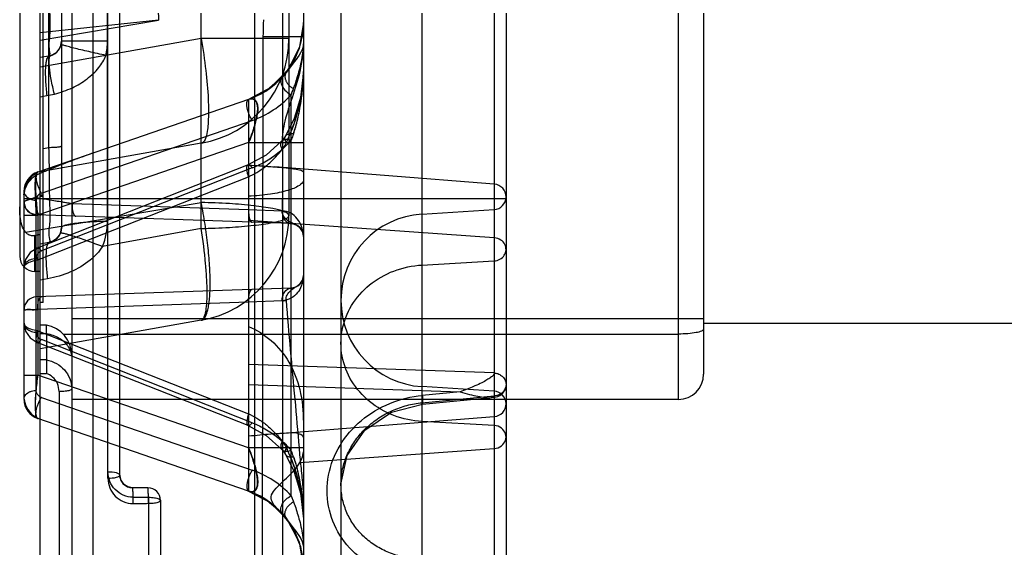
# Model space of a CAD drawing. Header units: millimetres. Extents: x 2588 to 3182, y 1243 to 1719.
# Drawn here: x 3063.8 to 3102.8, y 1466.35 to 1487.25 of the extents above; entities that cross this region are included whole.
import ezdxf

# ---------------------------------------------------------------- set-up
doc = ezdxf.new("R2010")
doc.units = ezdxf.units.MM

msp = doc.modelspace()

# ---------------------------------------------------------------- linework, layer by layer
at = {"color": 6, "linetype": 'Continuous'}
for p, q in [((3064.6, 1329.21), (3064.6, 1649.21)), ((3065.855, 1594.741), (3065.855, 1415.981)), ((3066.685, 1580.05), (3066.685, 1439.898)), ((3075.02, 1577.657), (3075.02, 1440.874)), ((3082.576, 1553.105), (3082.576, 1435.377)), ((3083.04, 1552.602), (3083.04, 1435.879)), ((3079.712, 1551.921), (3079.712, 1436.56)), ((3076.508, 1548.511), (3076.508, 1439.971)), ((3073.091, 1543.17), (3073.091, 1445.311)), ((3067.286, 1469.118), (3067.286, 1519.364)), ((3089.855, 1516.25), (3089.855, 1472.231)), ((3090.855, 1515.25), (3090.855, 1473.231)), ((3063.796, 1510.586), (3063.796, 1477.896)), ((3064.72, 1476.071), (3064.72, 1502.772)), ((3065.45, 1503.039), (3065.45, 1479.03)), ((3067.268, 1479.288), (3067.268, 1502.577)), ((3070.979, 1478.994), (3070.979, 1501.923)), ((3074.45, 1501.923), (3074.45, 1479.498)), ((3074.19, 1490.182), (3074.19, 1438.347)), ((3064.954, 1482.199), (3064.954, 1488.961)), ((3064.6, 1486.435), (3069.29, 1487.222)), ((3069.29, 1487.222), (3064.6, 1486.726)), ((3075.02, 1487.139), (3074.848, 1486.099)), ((3075.02, 1487.139), (3074.868, 1486.161)), ((3070.979, 1486.498), (3064.6, 1485.373)), ((3067.268, 1486.4), (3065.45, 1486.4)), ((3074.45, 1486.498), (3070.979, 1486.498)), ((3073.415, 1486.563), (3073.36, 1445.29)), ((3075.02, 1486.563), (3073.415, 1486.563)), ((3074.848, 1486.099), (3074.348, 1485.171)), ((3064.95, 1485.809), (3064.595, 1485.746)), ((3074.347, 1485.17), (3074.182, 1484.973)), ((3072.852, 1484.098), (3064.508, 1481.225)), ((3064.6, 1484.197), (3064.87, 1484.244)), ((3072.852, 1484.098), (3072.852, 1468.605)), ((3074.536, 1468.424), (3074.536, 1484.28)), ((3064.654, 1480.395), (3072.998, 1483.268)), ((3072.852, 1482.388), (3064.508, 1479.515)), ((3072.852, 1482.388), (3075.02, 1482.388)), ((3070.979, 1482.362), (3064.6, 1481.237)), ((3064.72, 1482.156), (3064.954, 1482.199)), ((3072.831, 1481.504), (3064.489, 1478.22)), ((3072.998, 1481.392), (3064.654, 1478.107)), ((3082.576, 1480.745), (3073.893, 1481.428)), ((3064.508, 1477.751), (3072.852, 1481.037)), ((3064.071, 1480.797), (3063.965, 1480.472)), ((3063.965, 1480.465), (3063.965, 1472.239)), ((3083.04, 1480.171), (3063.965, 1480.171)), ((3064.45, 1472.594), (3064.45, 1480.11)), ((3064.72, 1480.306), (3064.6, 1480.306)), ((3064.6, 1480.271), (3064.72, 1480.271)), ((3064.031, 1478.844), (3070.979, 1480.019)), ((3065.866, 1479.983), (3072.852, 1479.739)), ((3072.852, 1479.739), (3074.182, 1479.685)), ((3079.712, 1479.561), (3082.568, 1479.739)), ((3063.966, 1479.515), (3064.508, 1479.515)), ((3064.206, 1479.609), (3064.45, 1479.535)), ((3074.536, 1479.183), (3064.45, 1479.535)), ((3064.508, 1479.515), (3064.508, 1473.189)), ((3082.576, 1478.619), (3072.852, 1479.313)), ((3070.979, 1478.994), (3067.075, 1478.285)), ((3064.396, 1477.296), (3064.396, 1478.713)), ((3064.954, 1478.439), (3064.6, 1478.377)), ((3079.712, 1477.547), (3082.568, 1477.708)), ((3064.6, 1477.296), (3064.396, 1477.296)), ((3064.893, 1477.006), (3064.6, 1476.954)), ((3074.535, 1476.636), (3064.45, 1476.284)), ((3072.852, 1476.081), (3064.508, 1475.789)), ((3064.72, 1476.071), (3064.6, 1476.071)), ((3074.182, 1476.134), (3072.852, 1476.081)), ((3070.979, 1475.362), (3064.6, 1474.237)), ((3065.855, 1475.431), (3090.855, 1475.431)), ((3064.85, 1475.17), (3064.6, 1475.17)), ((3141.795, 1475.241), (3090.855, 1475.241)), ((3064.508, 1474.952), (3072.852, 1471.667)), ((3064.6, 1474.836), (3064.85, 1474.836)), ((3072.998, 1471.312), (3064.654, 1474.597)), ((3064.85, 1474.836), (3064.85, 1473.262)), ((3065.517, 1474.818), (3089.855, 1474.818)), ((3072.831, 1471.2), (3064.489, 1474.484)), ((3064.85, 1473.794), (3064.6, 1473.794)), ((3082.575, 1473.282), (3072.852, 1473.616)), ((3063.965, 1473.189), (3064.508, 1473.189)), ((3072.852, 1470.316), (3064.508, 1473.189)), ((3064.6, 1473.262), (3064.85, 1473.262)), ((3072.852, 1472.821), (3081.224, 1472.534)), ((3082.568, 1472.562), (3079.712, 1472.74)), ((3064.654, 1472.309), (3072.998, 1469.436)), ((3065.352, 1472.542), (3065.352, 1445.263)), ((3079.712, 1472.103), (3082.568, 1472.37)), ((3081.224, 1472.534), (3079.727, 1472.394)), ((3079.731, 1472.049), (3082.456, 1472.304)), ((3089.855, 1472.231), (3065.855, 1472.231)), ((3072.852, 1468.605), (3064.508, 1471.478)), ((3073.893, 1470.874), (3082.576, 1471.557)), ((3082.568, 1471.204), (3079.712, 1471.365)), ((3075.02, 1470.316), (3072.852, 1470.316)), ((3074.886, 1469.744), (3082.576, 1470.292)), ((3068.867, 1468.741), (3068.26, 1468.741)), ((3068.286, 1468.369), (3068.893, 1468.369)), ((3068.893, 1468.369), (3068.893, 1414.562)), ((3072.852, 1468.605), (3073.729, 1468.141)), ((3069.367, 1468.241), (3069.367, 1415.003)), ((3073.729, 1468.141), (3074.423, 1467.432)), ((3074.182, 1467.731), (3074.347, 1467.533)), ((3074.423, 1467.432), (3074.868, 1466.542)), ((3074.868, 1466.542), (3075.02, 1465.565))]:
    msp.add_line(p, q, dxfattribs=at)
for points in [[(3067.76, 1469.241), (3067.76, 1519.263), (3067.764, 1519.305), (3067.772, 1519.349)], [(3065.438, 1486.279), (3065.36, 1486.085), (3065.209, 1485.919), (3065.018, 1485.824)], [(3065.019, 1485.825), (3065.145, 1485.878), (3065.262, 1485.964), (3065.359, 1486.083), (3065.426, 1486.232), (3065.45, 1486.4)], [(3065.45, 1486.4), (3065.447, 1486.339), (3065.437, 1486.279)], [(3074.868, 1486.161), (3074.423, 1485.272), (3073.73, 1484.564), (3072.852, 1484.098)], [(3074.347, 1485.17), (3074.266, 1485.069), (3074.182, 1484.973)], [(3075.021, 1485.187), (3074.91, 1484.172), (3074.65, 1483.322), (3074.317, 1482.651)], [(3075.02, 1485.118), (3074.901, 1484.131), (3074.644, 1483.306)], [(3074.181, 1484.973), (3073.589, 1484.464), (3072.851, 1484.098)], [(3074.174, 1482.454), (3073.554, 1481.894), (3072.831, 1481.504)], [(3074.317, 1482.652), (3074.246, 1482.545), (3074.174, 1482.454)], [(3064.508, 1481.225), (3064.26, 1481.049), (3064.069, 1480.792), (3063.965, 1480.465)], [(3064.507, 1481.226), (3064.319, 1481.105), (3064.158, 1480.934), (3064.034, 1480.722), (3063.965, 1480.475)], [(3064.508, 1481.225), (3064.218, 1481.052), (3064.034, 1480.791), (3063.966, 1480.466)], [(3063.965, 1480.037), (3064.028, 1479.794), (3064.206, 1479.609)], [(3064.954, 1478.439), (3065.093, 1478.482), (3065.226, 1478.563), (3065.34, 1478.684), (3065.42, 1478.842), (3065.45, 1479.03)], [(3065.45, 1479.03), (3065.439, 1478.918), (3065.409, 1478.812)], [(3074.536, 1479.183), (3074.613, 1479.174), (3074.688, 1479.153)], [(3074.536, 1479.183), (3074.665, 1479.161), (3074.773, 1479.114), (3074.861, 1479.048), (3074.93, 1478.969), (3074.98, 1478.879), (3075.01, 1478.782), (3075.021, 1478.681)], [(3065.409, 1478.812), (3065.346, 1478.692), (3065.248, 1478.58), (3065.109, 1478.488), (3064.953, 1478.439)], [(3064.49, 1478.219), (3064.209, 1478.039), (3064.029, 1477.771), (3063.966, 1477.457)], [(3075.021, 1477.139), (3075.006, 1477.02), (3074.965, 1476.908), (3074.896, 1476.808), (3074.802, 1476.724), (3074.682, 1476.664), (3074.536, 1476.636)], [(3074.73, 1476.683), (3074.636, 1476.65), (3074.536, 1476.636)], [(3063.966, 1475.248), (3064.029, 1474.933), (3064.208, 1474.665), (3064.49, 1474.485)], [(3082.883, 1472.46), (3082.908, 1472.486), (3082.951, 1472.54), (3082.983, 1472.595), (3083.008, 1472.656), (3083.028, 1472.725)], [(3063.966, 1472.237), (3064.034, 1471.913), (3064.218, 1471.652), (3064.508, 1471.479)], [(3082.46, 1472.304), (3082.595, 1472.321), (3082.715, 1472.353), (3082.8, 1472.395), (3082.853, 1472.433), (3082.912, 1472.49), (3082.959, 1472.552), (3082.995, 1472.619)], [(3063.965, 1472.231), (3064.071, 1471.907), (3064.261, 1471.652), (3064.507, 1471.477)], [(3063.965, 1472.229), (3064.034, 1471.982), (3064.158, 1471.77), (3064.319, 1471.599), (3064.507, 1471.478)], [(3076.508, 1468.885), (3076.757, 1470.017), (3077.457, 1471.017), (3078.508, 1471.724), (3079.731, 1472.049)], [(3072.831, 1471.2), (3073.554, 1470.81), (3074.174, 1470.25)], [(3074.174, 1470.25), (3074.245, 1470.16), (3074.316, 1470.054)], [(3074.317, 1470.052), (3074.65, 1469.382), (3074.91, 1468.532), (3075.021, 1467.517)], [(3067.773, 1469.13), (3067.764, 1469.175), (3067.76, 1469.218), (3067.76, 1469.259), (3067.763, 1469.298)], [(3068.26, 1468.741), (3068.07, 1468.779), (3067.908, 1468.889), (3067.799, 1469.05), (3067.76, 1469.242)], [(3074.644, 1469.398), (3074.901, 1468.572), (3075.02, 1467.586)], [(3068.26, 1468.741), (3068.104, 1468.766), (3067.95, 1468.85)], [(3072.851, 1468.605), (3073.589, 1468.24), (3074.181, 1467.731)], [(3074.015, 1467.9), (3074.56, 1467.223), (3074.904, 1466.423), (3075.02, 1465.565)], [(3074.182, 1467.731), (3074.266, 1467.635), (3074.347, 1467.533)], [(3074.348, 1467.533), (3074.848, 1466.605), (3075.02, 1465.565)]]:
    msp.add_lwpolyline(points, dxfattribs=at)
for centre, radius, start, end in [((3206.979, 1494.241), 137.868, 177.10888, 182.91793), ((3071.805, 1487.139), 3.216, 289.0001, 0), ((3064.85, 1486.4), 0.6, 286.3438, 0), ((3064.461, 1486.401), 2.807, 348.3329, 359.9849), ((3070.25, 1486.498), 4.2, 280, 0), ((3064.856, 1486.381), 0.58, 279.8639, 286.3534), ((3064.142, 1488.372), 4.191, 279.9976, 284.1776), ((3071.787, 1486.784), 3.719, 288.9999, 317.6589), ((3064.77, 1480.465), 0.804, 109, 180), ((3082.536, 1480.242), 0.504, 273.5697, 85.5), ((3064.468, 1480.037), 0.502, 180, 268), ((3104.379, 1718.53), 241.636, 260.4855, 260.82884), ((3120.276, 1480.171), 46.101, 180.0003, 180.6039), ((3074.366, 1479.691), 1.515, 178.1957, 181.8042), ((3064.543, 1479.291), 2.725, 338.3396, 359.9355), ((3070.25, 1479.498), 4.2, 280, 0), ((3079.925, 1476.151), 3.417, 93.5697, 266.4303), ((3064.85, 1479.03), 0.6, 280, 0), ((3074.518, 1478.681), 0.502, 0, 88), ((3064.396, 1477.896), 0.6, 180, 270), ((3074.518, 1477.139), 0.502, 272, 360), ((3064.468, 1475.782), 0.502, 91.9974, 180.0021), ((3064.649, 1473.981), 1.206, 0.0019, 80.4063), ((3089.855, 1473.231), 1, 270, 0), ((3064.77, 1472.239), 0.804, 180, 251), ((3082.536, 1472.059), 0.504, 274.5, 86.4303), ((3068.26, 1469.241), 0.5, 180, 270), ((3071.787, 1465.92), 3.719, 42.3411, 71.0001), ((3068.867, 1468.241), 0.5, 0, 90), ((3071.805, 1465.565), 3.216, 0, 70.9999), ((3059.39, 1468.24), 8.897, 359.1859, 0.0085), ((3059.883, 1468.24), 9.011, 359.1911, 0.0036)]:
    msp.add_arc(centre, radius, start, end, dxfattribs=at)
for points, knots in [([(3064.955, 1485.81), (3065.019, 1485.844), (3064.928, 1486.198), (3065.031, 1486.702), (3064.98, 1487.627), (3064.985, 1488.721), (3064.963, 1489.525), (3064.954, 1489.946)], [0, 0, 0, 0, 0.052668, 0.195776, 0.420134, 0.694981, 1, 1, 1, 1]), ([(3073.443, 1487.245), (3073.436, 1487.17), (3073.425, 1487.018), (3073.433, 1486.79), (3073.422, 1486.638), (3073.415, 1486.563)], [0, 0, 0, 0, 0.333522, 0.666445, 1, 1, 1, 1]), ([(3067.21, 1485.833), (3067.096, 1485.858), (3066.869, 1485.907), (3066.536, 1485.981), (3066.224, 1486.053), (3065.951, 1486.12), (3065.755, 1486.17), (3065.629, 1486.205), (3065.559, 1486.226), (3065.506, 1486.244), (3065.467, 1486.258), (3065.448, 1486.267), (3065.437, 1486.276), (3065.437, 1486.279)], [0, 0, 0, 0, 0.190113, 0.380759, 0.559059, 0.715109, 0.840578, 0.89003, 0.930154, 0.960841, 0.982312, 0.994816, 1, 1, 1, 1]), ([(3070.979, 1486.498), (3071.05, 1486.081), (3071.165, 1485.285), (3071.266, 1484.189), (3071.267, 1483.281), (3071.225, 1482.719), (3071.076, 1482.379), (3070.979, 1482.362)], [0, 0, 0, 0, 0.300247, 0.570446, 0.786366, 0.93031, 1, 1, 1, 1]), ([(3075.02, 1486.378), (3075.02, 1485.982), (3074.92, 1485.224), (3074.593, 1484.196), (3074.27, 1483.283), (3074.175, 1482.674), (3074.175, 1482.388)], [0, 0, 0, 0, 0.290371, 0.554047, 0.790092, 1, 1, 1, 1]), ([(3075.02, 1486.275), (3075.021, 1486.155), (3074.905, 1485.907), (3074.65, 1485.561), (3074.456, 1485.311), (3074.348, 1485.171)], [0, 0, 0, 0, 0.276623, 0.591611, 1, 1, 1, 1]), ([(3074.631, 1484.517), (3074.652, 1484.575), (3074.705, 1484.722), (3074.785, 1484.969), (3074.871, 1485.266), (3074.948, 1485.587), (3075.005, 1485.926), (3075.02, 1486.159), (3075.021, 1486.275)], [0, 0, 0, 0, 0.101797, 0.259877, 0.43051, 0.613537, 0.807621, 1, 1, 1, 1]), ([(3064.955, 1485.81), (3064.934, 1485.805), (3064.891, 1485.764), (3064.855, 1485.668), (3064.825, 1485.526), (3064.801, 1485.246), (3064.813, 1484.812), (3064.846, 1484.443), (3064.87, 1484.244)], [0, 0, 0, 0, 0.039379, 0.1012, 0.190863, 0.309672, 0.625817, 1, 1, 1, 1]), ([(3065.169, 1484.308), (3065.122, 1484.5), (3065.044, 1484.856), (3064.967, 1485.318), (3064.95, 1485.625), (3064.972, 1485.775), (3065.002, 1485.82), (3065.019, 1485.825)], [0, 0, 0, 0, 0.382212, 0.702382, 0.908742, 0.966784, 1, 1, 1, 1]), ([(3065.169, 1484.308), (3065.412, 1484.37), (3065.868, 1484.521), (3066.465, 1484.881), (3066.926, 1485.313), (3067.141, 1485.66), (3067.21, 1485.833)], [0, 0, 0, 0, 0.285398, 0.543674, 0.787297, 1, 1, 1, 1]), ([(3074.348, 1485.171), (3074.324, 1485.141), (3074.301, 1485.089), (3074.292, 1485.02), (3074.292, 1484.971), (3074.299, 1484.924), (3074.312, 1484.877), (3074.33, 1484.83), (3074.353, 1484.782), (3074.384, 1484.732), (3074.436, 1484.665), (3074.516, 1484.587), (3074.592, 1484.538), (3074.631, 1484.517)], [0, 0, 0, 0, 0.142205, 0.203014, 0.263657, 0.323806, 0.382999, 0.444416, 0.511652, 0.584618, 0.662897, 0.831631, 1, 1, 1, 1]), ([(3074.348, 1482.388), (3074.416, 1482.537), (3074.568, 1482.876), (3074.745, 1483.401), (3074.89, 1483.959), (3074.993, 1484.549), (3075.02, 1484.964), (3075.02, 1485.194)], [0, 0, 0, 0, 0.168923, 0.383287, 0.571233, 0.76358, 1, 1, 1, 1]), ([(3074.348, 1482.388), (3074.443, 1482.59), (3074.62, 1483.011), (3074.825, 1483.674), (3074.979, 1484.402), (3075.02, 1484.914), (3075.02, 1485.189)], [0, 0, 0, 0, 0.23127, 0.471609, 0.715907, 1, 1, 1, 1]), ([(3074.631, 1482.734), (3074.692, 1482.922), (3074.811, 1483.345), (3074.928, 1483.962), (3075.003, 1484.593), (3075.022, 1484.987), (3075.02, 1485.192)], [0, 0, 0, 0, 0.236943, 0.52777, 0.75334, 1, 1, 1, 1]), ([(3074.631, 1482.734), (3074.713, 1482.998), (3074.855, 1483.527), (3074.985, 1484.347), (3075.021, 1484.899), (3075.02, 1485.18)], [0, 0, 0, 0, 0.333399, 0.660328, 1, 1, 1, 1]), ([(3074.182, 1484.973), (3074.145, 1484.933), (3074.108, 1484.799), (3074.18, 1484.597), (3074.325, 1484.41), (3074.462, 1484.314), (3074.536, 1484.28)], [0, 0, 0, 0, 0.18935, 0.433448, 0.717752, 1, 1, 1, 1]), ([(3074.536, 1484.28), (3074.551, 1484.314), (3074.585, 1484.393), (3074.615, 1484.472), (3074.631, 1484.517)], [0, 0, 0, 0, 0.4464, 1, 1, 1, 1]), ([(3074.536, 1484.28), (3074.546, 1484.303), (3074.58, 1484.381), (3074.611, 1484.46), (3074.631, 1484.517)], [0, 0, 0, 0, 0.297261, 1, 1, 1, 1]), ([(3072.831, 1483.623), (3072.828, 1483.634), (3072.819, 1483.665), (3072.807, 1483.713), (3072.796, 1483.767), (3072.788, 1483.819), (3072.782, 1483.887), (3072.782, 1483.965), (3072.796, 1484.046), (3072.83, 1484.091), (3072.852, 1484.098)], [0, 0, 0, 0, 0.070063, 0.189076, 0.297207, 0.400603, 0.50427, 0.701148, 0.864535, 1, 1, 1, 1]), ([(3072.851, 1482.386), (3072.945, 1482.613), (3073.097, 1483.007), (3073.207, 1483.535), (3073.229, 1483.896), (3073.08, 1484.143), (3072.919, 1484.122), (3072.851, 1484.098)], [0, 0, 0, 0, 0.36509, 0.622462, 0.799009, 0.893433, 1, 1, 1, 1]), ([(3072.851, 1484.098), (3072.926, 1484.124), (3073.128, 1484.129), (3073.238, 1483.8), (3073.188, 1483.423), (3073.061, 1482.924), (3072.931, 1482.575), (3072.851, 1482.386)], [0, 0, 0, 0, 0.118532, 0.24171, 0.44569, 0.694645, 1, 1, 1, 1]), ([(3072.851, 1484.098), (3072.929, 1484.125), (3073.139, 1484.127), (3073.23, 1483.785), (3073.186, 1483.417), (3073.063, 1482.921), (3072.932, 1482.578), (3072.852, 1482.388)], [0, 0, 0, 0, 0.123255, 0.247572, 0.453116, 0.692671, 1, 1, 1, 1]), ([(3072.852, 1484.098), (3072.929, 1484.125), (3073.139, 1484.127), (3073.23, 1483.786), (3073.186, 1483.418), (3073.063, 1482.921), (3072.932, 1482.578), (3072.852, 1482.388)], [0, 0, 0, 0, 0.122752, 0.246816, 0.452228, 0.692083, 1, 1, 1, 1]), ([(3072.852, 1482.388), (3072.9, 1482.502), (3072.985, 1482.718), (3073.088, 1483.027), (3073.16, 1483.298), (3073.202, 1483.529), (3073.217, 1483.723), (3073.206, 1483.882), (3073.169, 1484.008), (3073.094, 1484.099), (3072.976, 1484.132), (3072.895, 1484.113), (3072.852, 1484.098)], [0, 0, 0, 0, 0.182163, 0.343266, 0.480454, 0.594878, 0.689441, 0.766582, 0.828641, 0.880485, 0.932951, 1, 1, 1, 1]), ([(3072.998, 1483.268), (3072.967, 1483.31), (3072.918, 1483.396), (3072.866, 1483.516), (3072.84, 1483.592), (3072.831, 1483.623)], [0, 0, 0, 0, 0.392139, 0.751687, 1, 1, 1, 1]), ([(3072.998, 1483.268), (3072.967, 1483.31), (3072.918, 1483.396), (3072.866, 1483.516), (3072.84, 1483.592), (3072.831, 1483.623)], [0, 0, 0, 0, 0.392138, 0.751687, 1, 1, 1, 1]), ([(3072.998, 1481.392), (3073.192, 1481.468), (3073.568, 1481.652), (3074.088, 1482.018), (3074.393, 1482.316), (3074.536, 1482.479)], [0, 0, 0, 0, 0.32949, 0.658278, 1, 1, 1, 1]), ([(3072.998, 1481.392), (3073.193, 1481.469), (3073.571, 1481.654), (3074.09, 1482.02), (3074.395, 1482.317), (3074.536, 1482.479)], [0, 0, 0, 0, 0.331654, 0.661269, 1, 1, 1, 1]), ([(3074.182, 1482.124), (3074.159, 1482.167), (3074.129, 1482.245), (3074.124, 1482.356), (3074.15, 1482.426), (3074.183, 1482.465), (3074.211, 1482.487), (3074.243, 1482.504), (3074.297, 1482.521), (3074.384, 1482.525), (3074.469, 1482.505), (3074.521, 1482.485), (3074.536, 1482.479)], [0, 0, 0, 0, 0.198512, 0.335644, 0.44592, 0.494871, 0.541328, 0.589368, 0.643282, 0.773101, 0.936544, 1, 1, 1, 1]), ([(3074.182, 1482.124), (3074.202, 1482.151), (3074.241, 1482.206), (3074.296, 1482.295), (3074.331, 1482.356), (3074.348, 1482.388)], [0, 0, 0, 0, 0.320719, 0.653939, 1, 1, 1, 1]), ([(3074.348, 1482.388), (3074.334, 1482.41), (3074.309, 1482.46), (3074.289, 1482.538), (3074.294, 1482.603), (3074.312, 1482.644), (3074.329, 1482.67), (3074.351, 1482.692), (3074.39, 1482.719), (3074.457, 1482.743), (3074.544, 1482.747), (3074.604, 1482.74), (3074.631, 1482.734)], [0, 0, 0, 0, 0.125031, 0.266845, 0.38243, 0.43351, 0.48171, 0.530736, 0.584367, 0.70982, 0.865056, 1, 1, 1, 1]), ([(3074.631, 1482.734), (3074.624, 1482.712), (3074.595, 1482.626), (3074.563, 1482.541), (3074.536, 1482.479)], [0, 0, 0, 0, 0.253895, 1, 1, 1, 1]), ([(3074.631, 1482.734), (3074.624, 1482.712), (3074.595, 1482.626), (3074.563, 1482.541), (3074.536, 1482.479)], [0, 0, 0, 0, 0.253891, 1, 1, 1, 1]), ([(3064.954, 1478.439), (3065.017, 1478.45), (3064.925, 1478.817), (3065.026, 1479.23), (3064.975, 1480.094), (3064.984, 1481.08), (3064.962, 1481.816), (3064.954, 1482.199)], [0, 0, 0, 0, 0.051102, 0.195637, 0.417351, 0.694803, 1, 1, 1, 1]), ([(3064.954, 1482.199), (3065.017, 1482.2), (3065.136, 1482.204), (3065.276, 1482.213), (3065.366, 1482.224), (3065.411, 1482.233), (3065.436, 1482.24), (3065.45, 1482.249), (3065.45, 1482.253)], [0, 0, 0, 0, 0.377881, 0.707317, 0.831466, 0.921516, 0.97582, 1, 1, 1, 1]), ([(3072.852, 1481.037), (3072.874, 1481.047), (3073.014, 1481.112), (3073.273, 1481.259), (3073.617, 1481.513), (3073.924, 1481.806), (3074.105, 1482.022), (3074.182, 1482.124)], [0, 0, 0, 0, 0.041863, 0.267937, 0.513595, 0.779596, 1, 1, 1, 1]), ([(3064.468, 1481.117), (3064.697, 1481.217), (3065.171, 1481.415), (3065.899, 1481.697), (3066.399, 1481.876), (3066.652, 1481.964)], [0, 0, 0, 0, 0.320768, 0.657239, 1, 1, 1, 1]), ([(3064.508, 1479.515), (3064.48, 1479.728), (3064.437, 1480.117), (3064.401, 1480.657), (3064.424, 1480.981), (3064.455, 1481.207), (3064.508, 1481.225)], [0, 0, 0, 0, 0.37222, 0.687295, 0.904063, 1, 1, 1, 1]), ([(3064.508, 1481.225), (3064.458, 1481.208), (3064.428, 1480.997), (3064.408, 1480.691), (3064.425, 1480.389), (3064.437, 1480.218)], [0, 0, 0, 0, 0.152667, 0.495757, 1, 1, 1, 1]), ([(3064.508, 1481.225), (3064.456, 1481.207), (3064.431, 1480.98), (3064.414, 1480.66), (3064.44, 1480.12), (3064.481, 1479.73), (3064.508, 1479.515)], [0, 0, 0, 0, 0.095402, 0.31016, 0.623993, 1, 1, 1, 1]), ([(3064.508, 1481.225), (3064.476, 1481.214), (3064.43, 1481.117), (3064.44, 1480.955), (3064.466, 1480.823), (3064.487, 1480.75)], [0, 0, 0, 0, 0.200863, 0.544522, 1, 1, 1, 1]), ([(3064.508, 1481.225), (3064.499, 1481.222), (3064.483, 1481.203), (3064.464, 1481.163), (3064.454, 1481.129), (3064.448, 1481.109)], [0, 0, 0, 0, 0.200864, 0.53041, 1, 1, 1, 1]), ([(3072.852, 1481.037), (3072.849, 1481.044), (3072.83, 1481.098), (3072.804, 1481.191), (3072.784, 1481.307), (3072.781, 1481.389), (3072.788, 1481.438), (3072.798, 1481.473), (3072.815, 1481.498), (3072.831, 1481.504)], [0, 0, 0, 0, 0.051302, 0.345106, 0.591139, 0.772921, 0.840185, 0.893845, 1, 1, 1, 1]), ([(3072.831, 1481.504), (3072.841, 1481.508), (3072.874, 1481.508), (3072.935, 1481.468), (3072.974, 1481.423), (3072.998, 1481.392)], [0, 0, 0, 0, 0.147858, 0.44953, 1, 1, 1, 1]), ([(3072.852, 1481.503), (3073.144, 1481.482), (3073.657, 1481.447), (3074.367, 1481.392), (3074.737, 1481.337), (3075.02, 1481.271), (3075.02, 1481.211)], [0, 0, 0, 0, 0.398582, 0.714042, 0.918237, 1, 1, 1, 1]), ([(3063.965, 1480.318), (3063.974, 1480.427), (3064.032, 1480.641), (3064.208, 1480.917), (3064.373, 1481.063), (3064.468, 1481.117)], [0, 0, 0, 0, 0.337974, 0.665198, 1, 1, 1, 1]), ([(3075.02, 1480.903), (3075.02, 1480.817), (3074.792, 1480.624), (3074.352, 1480.471), (3073.664, 1480.32), (3073.14, 1480.278), (3072.852, 1480.268)], [0, 0, 0, 0, 0.110565, 0.322149, 0.628261, 1, 1, 1, 1]), ([(3063.966, 1480.465), (3063.966, 1480.453), (3063.967, 1480.429), (3063.978, 1480.378), (3064.009, 1480.313), (3064.071, 1480.242), (3064.156, 1480.182), (3064.257, 1480.139), (3064.358, 1480.116), (3064.423, 1480.111), (3064.45, 1480.11)], [0, 0, 0, 0, 0.054509, 0.11137, 0.235569, 0.376489, 0.533885, 0.703026, 0.875758, 1, 1, 1, 1]), ([(3064.487, 1480.75), (3064.501, 1480.706), (3064.531, 1480.619), (3064.586, 1480.5), (3064.63, 1480.428), (3064.654, 1480.395)], [0, 0, 0, 0, 0.355012, 0.695795, 1, 1, 1, 1]), ([(3063.965, 1480.039), (3063.979, 1480.07), (3064.074, 1480.11), (3064.228, 1480.162), (3064.363, 1480.196), (3064.44, 1480.215)], [0, 0, 0, 0, 0.194906, 0.53607, 1, 1, 1, 1]), ([(3064.44, 1480.215), (3064.363, 1480.196), (3064.228, 1480.163), (3064.074, 1480.11), (3063.979, 1480.07), (3063.965, 1480.039)], [0, 0, 0, 0, 0.463979, 0.805098, 1, 1, 1, 1]), ([(3064.437, 1480.218), (3064.43, 1480.188), (3064.42, 1480.124), (3064.415, 1480.044), (3064.415, 1479.98), (3064.416, 1479.933), (3064.42, 1479.888), (3064.428, 1479.828), (3064.443, 1479.755), (3064.47, 1479.676), (3064.506, 1479.609), (3064.548, 1479.56), (3064.59, 1479.534), (3064.617, 1479.529), (3064.627, 1479.529)], [0, 0, 0, 0, 0.119012, 0.2482, 0.310068, 0.369273, 0.427563, 0.486571, 0.603701, 0.714268, 0.812338, 0.894569, 0.962196, 1, 1, 1, 1]), ([(3064.437, 1480.218), (3064.577, 1480.193), (3064.906, 1480.139), (3065.383, 1480.061), (3065.719, 1480.006), (3065.866, 1479.983)], [0, 0, 0, 0, 0.294444, 0.69075, 1, 1, 1, 1]), ([(3064.654, 1480.395), (3064.632, 1480.388), (3064.589, 1480.367), (3064.533, 1480.322), (3064.489, 1480.263), (3064.458, 1480.191), (3064.451, 1480.138), (3064.45, 1480.11)], [0, 0, 0, 0, 0.187342, 0.37667, 0.57229, 0.778653, 1, 1, 1, 1]), ([(3064.031, 1478.844), (3063.962, 1478.924), (3063.865, 1479.132), (3063.804, 1479.476), (3063.796, 1479.719), (3063.796, 1479.845)], [0, 0, 0, 0, 0.304022, 0.638138, 1, 1, 1, 1]), ([(3065.866, 1479.983), (3065.865, 1479.962), (3065.865, 1479.902), (3065.868, 1479.824), (3065.877, 1479.751), (3065.884, 1479.703), (3065.894, 1479.659), (3065.909, 1479.606), (3065.931, 1479.548), (3065.965, 1479.497), (3065.998, 1479.481), (3066.012, 1479.48)], [0, 0, 0, 0, 0.111784, 0.328851, 0.424613, 0.510783, 0.591635, 0.670376, 0.81345, 0.926167, 1, 1, 1, 1]), ([(3070.979, 1475.362), (3071.042, 1475.373), (3071.129, 1475.466), (3071.195, 1475.618), (3071.245, 1475.788), (3071.283, 1475.994), (3071.324, 1476.341), (3071.34, 1476.855), (3071.313, 1477.553), (3071.243, 1478.336), (3071.133, 1479.168), (3071.035, 1479.734), (3070.979, 1480.019)], [0, 0, 0, 0, 0.040152, 0.069476, 0.106083, 0.150091, 0.201367, 0.324658, 0.472825, 0.639575, 0.817719, 1, 1, 1, 1]), ([(3074.45, 1479.498), (3074.45, 1479.571), (3074.174, 1479.703), (3073.743, 1479.799), (3072.984, 1479.91), (3072.047, 1479.983), (3071.35, 1480.011), (3070.979, 1480.019)], [0, 0, 0, 0, 0.061428, 0.200319, 0.413885, 0.687257, 1, 1, 1, 1]), ([(3072.852, 1479.739), (3072.851, 1479.728), (3072.852, 1479.707), (3072.852, 1479.675), (3072.851, 1479.654), (3072.852, 1479.643)], [0, 0, 0, 0, 0.335195, 0.668866, 1, 1, 1, 1]), ([(3074.688, 1479.153), (3074.599, 1479.186), (3074.436, 1479.27), (3074.241, 1479.445), (3074.179, 1479.608), (3074.177, 1479.685)], [0, 0, 0, 0, 0.367551, 0.701262, 1, 1, 1, 1]), ([(3074.178, 1479.685), (3074.177, 1479.601), (3074.205, 1479.439), (3074.333, 1479.244), (3074.472, 1479.185), (3074.536, 1479.183)], [0, 0, 0, 0, 0.376165, 0.716393, 1, 1, 1, 1]), ([(3075.02, 1478.681), (3075.02, 1478.826), (3074.974, 1479.08), (3074.786, 1479.394), (3074.53, 1479.623), (3074.298, 1479.678), (3074.182, 1479.685)], [0, 0, 0, 0, 0.304312, 0.520625, 0.75755, 1, 1, 1, 1]), ([(3065.45, 1479.03), (3065.45, 1479.048), (3065.481, 1479.075), (3065.527, 1479.098), (3065.614, 1479.131), (3065.76, 1479.166), (3065.983, 1479.203), (3066.259, 1479.234), (3066.694, 1479.269), (3067.035, 1479.283), (3067.268, 1479.288)], [0, 0, 0, 0, 0.029135, 0.054035, 0.08675, 0.176226, 0.297914, 0.44997, 0.62424, 1, 1, 1, 1]), ([(3070.979, 1478.994), (3071.35, 1479.002), (3072.047, 1479.029), (3072.983, 1479.099), (3073.744, 1479.207), (3074.171, 1479.3), (3074.45, 1479.426), (3074.45, 1479.498)], [0, 0, 0, 0, 0.313188, 0.586901, 0.800627, 0.939386, 1, 1, 1, 1]), ([(3072.852, 1479.643), (3072.853, 1479.59), (3072.862, 1479.491), (3072.891, 1479.361), (3072.932, 1479.272), (3072.978, 1479.237), (3072.998, 1479.237)], [0, 0, 0, 0, 0.352969, 0.658703, 0.870442, 1, 1, 1, 1]), ([(3070.979, 1475.362), (3071.022, 1475.369), (3071.08, 1475.438), (3071.123, 1475.547), (3071.171, 1475.73), (3071.205, 1476.029), (3071.217, 1476.469), (3071.199, 1477.004), (3071.135, 1477.858), (3071.05, 1478.53), (3070.979, 1478.994)], [0, 0, 0, 0, 0.035501, 0.062452, 0.096642, 0.187136, 0.306433, 0.45233, 0.620155, 1, 1, 1, 1]), ([(3064.396, 1478.713), (3064.354, 1478.703), (3064.264, 1478.698), (3064.133, 1478.744), (3064.062, 1478.807), (3064.031, 1478.844)], [0, 0, 0, 0, 0.319131, 0.645917, 1, 1, 1, 1]), ([(3064.396, 1478.713), (3064.419, 1478.718), (3064.464, 1478.729), (3064.532, 1478.745), (3064.577, 1478.757), (3064.6, 1478.763)], [0, 0, 0, 0, 0.333512, 0.666866, 1, 1, 1, 1]), ([(3065.409, 1478.812), (3065.41, 1478.815), (3065.425, 1478.82), (3065.449, 1478.818), (3065.49, 1478.813), (3065.571, 1478.796), (3065.708, 1478.76), (3065.911, 1478.698), (3066.162, 1478.615), (3066.449, 1478.515), (3066.758, 1478.404), (3066.969, 1478.325), (3067.075, 1478.285)], [0, 0, 0, 0, 0.00703, 0.021473, 0.044296, 0.075633, 0.163775, 0.285517, 0.438787, 0.615428, 0.805737, 1, 1, 1, 1]), ([(3082.568, 1477.708), (3082.648, 1477.713), (3082.807, 1477.757), (3082.986, 1477.92), (3083.061, 1478.145), (3083.007, 1478.376), (3082.834, 1478.559), (3082.666, 1478.613), (3082.576, 1478.619)], [0, 0, 0, 0, 0.170198, 0.333777, 0.490627, 0.646858, 0.809176, 1, 1, 1, 1]), ([(3064.508, 1477.751), (3064.483, 1477.823), (3064.45, 1477.955), (3064.429, 1478.109), (3064.462, 1478.209), (3064.489, 1478.22)], [0, 0, 0, 0, 0.465902, 0.817831, 1, 1, 1, 1]), ([(3064.508, 1477.751), (3064.483, 1477.823), (3064.45, 1477.955), (3064.429, 1478.109), (3064.462, 1478.209), (3064.489, 1478.22)], [0, 0, 0, 0, 0.465902, 0.817831, 1, 1, 1, 1]), ([(3064.45, 1477.811), (3064.45, 1477.854), (3064.469, 1477.938), (3064.542, 1478.044), (3064.614, 1478.091), (3064.654, 1478.107)], [0, 0, 0, 0, 0.338492, 0.659691, 1, 1, 1, 1]), ([(3064.489, 1478.22), (3064.503, 1478.225), (3064.545, 1478.219), (3064.6, 1478.174), (3064.635, 1478.132), (3064.654, 1478.107)], [0, 0, 0, 0, 0.215374, 0.545276, 1, 1, 1, 1]), ([(3064.954, 1478.439), (3064.937, 1478.436), (3064.899, 1478.399), (3064.87, 1478.315), (3064.846, 1478.187), (3064.828, 1477.932), (3064.841, 1477.532), (3064.872, 1477.191), (3064.893, 1477.006)], [0, 0, 0, 0, 0.036439, 0.095736, 0.183582, 0.301326, 0.61829, 1, 1, 1, 1]), ([(3067.075, 1478.285), (3066.945, 1478.077), (3066.56, 1477.672), (3065.806, 1477.233), (3065.206, 1477.058), (3064.893, 1477.006)], [0, 0, 0, 0, 0.284645, 0.632669, 1, 1, 1, 1]), ([(3063.966, 1477.456), (3063.966, 1477.468), (3063.967, 1477.493), (3063.978, 1477.544), (3064.009, 1477.609), (3064.071, 1477.679), (3064.156, 1477.739), (3064.257, 1477.783), (3064.358, 1477.805), (3064.423, 1477.811), (3064.45, 1477.811)], [0, 0, 0, 0, 0.054508, 0.111369, 0.235568, 0.376488, 0.533885, 0.703025, 0.875758, 1, 1, 1, 1]), ([(3063.965, 1477.456), (3063.965, 1477.501), (3064.044, 1477.61), (3064.244, 1477.694), (3064.411, 1477.734), (3064.508, 1477.751)], [0, 0, 0, 0, 0.207858, 0.546405, 1, 1, 1, 1]), ([(3079.712, 1471.365), (3079.334, 1471.386), (3078.588, 1471.543), (3077.61, 1472.099), (3076.882, 1472.921), (3076.492, 1473.923), (3076.492, 1474.989), (3076.882, 1475.991), (3077.61, 1476.813), (3078.588, 1477.369), (3079.334, 1477.525), (3079.712, 1477.547)], [0, 0, 0, 0, 0.116197, 0.229907, 0.34006, 0.447099, 0.552901, 0.65994, 0.770093, 0.883803, 1, 1, 1, 1]), ([(3075.02, 1477.139), (3075.02, 1476.995), (3074.974, 1476.749), (3074.795, 1476.436), (3074.539, 1476.204), (3074.301, 1476.145), (3074.182, 1476.134)], [0, 0, 0, 0, 0.299607, 0.507384, 0.748481, 1, 1, 1, 1]), ([(3072.852, 1476.176), (3072.853, 1476.229), (3072.862, 1476.329), (3072.891, 1476.458), (3072.932, 1476.547), (3072.978, 1476.582), (3072.998, 1476.583)], [0, 0, 0, 0, 0.352973, 0.658704, 0.870441, 1, 1, 1, 1]), ([(3074.182, 1476.134), (3074.181, 1476.153), (3074.183, 1476.211), (3074.197, 1476.303), (3074.227, 1476.39), (3074.258, 1476.449), (3074.283, 1476.487), (3074.31, 1476.522), (3074.351, 1476.565), (3074.413, 1476.608), (3074.482, 1476.632), (3074.523, 1476.636), (3074.536, 1476.636)], [0, 0, 0, 0, 0.083333, 0.256254, 0.413762, 0.485434, 0.552075, 0.616747, 0.682238, 0.814044, 0.946194, 1, 1, 1, 1]), ([(3074.182, 1476.134), (3074.181, 1476.196), (3074.198, 1476.319), (3074.281, 1476.526), (3074.437, 1476.633), (3074.536, 1476.636)], [0, 0, 0, 0, 0.278229, 0.55476, 1, 1, 1, 1]), ([(3074.336, 1476.157), (3074.331, 1476.227), (3074.366, 1476.378), (3074.517, 1476.559), (3074.654, 1476.648), (3074.73, 1476.683)], [0, 0, 0, 0, 0.303239, 0.637337, 1, 1, 1, 1]), ([(3064.508, 1475.789), (3064.505, 1475.872), (3064.515, 1476.022), (3064.547, 1476.194), (3064.619, 1476.29), (3064.654, 1476.291)], [0, 0, 0, 0, 0.457668, 0.807857, 1, 1, 1, 1]), ([(3064.508, 1475.789), (3064.505, 1475.872), (3064.515, 1476.022), (3064.547, 1476.193), (3064.619, 1476.29), (3064.654, 1476.291)], [0, 0, 0, 0, 0.457384, 0.806443, 1, 1, 1, 1]), ([(3072.852, 1476.081), (3072.851, 1476.091), (3072.852, 1476.112), (3072.852, 1476.144), (3072.851, 1476.165), (3072.852, 1476.176)], [0, 0, 0, 0, 0.335105, 0.668691, 1, 1, 1, 1]), ([(3072.852, 1476.081), (3072.851, 1476.091), (3072.852, 1476.112), (3072.852, 1476.144), (3072.851, 1476.165), (3072.852, 1476.176)], [0, 0, 0, 0, 0.335227, 0.668878, 1, 1, 1, 1]), ([(3074.182, 1476.134), (3074.199, 1476.135), (3074.234, 1476.137), (3074.286, 1476.145), (3074.32, 1476.153), (3074.336, 1476.157)], [0, 0, 0, 0, 0.33553, 0.668643, 1, 1, 1, 1]), ([(3074.336, 1476.157), (3074.385, 1475.501), (3074.497, 1474.196), (3074.683, 1472.251), (3074.798, 1470.959), (3074.848, 1470.316)], [0, 0, 0, 0, 0.336551, 0.66987, 1, 1, 1, 1]), ([(3064.508, 1475.789), (3064.413, 1475.787), (3064.237, 1475.767), (3064.105, 1475.809), (3063.965, 1475.759), (3063.965, 1475.782)], [0, 0, 0, 0, 0.521873, 0.874916, 1, 1, 1, 1]), ([(3063.965, 1475.782), (3063.965, 1475.76), (3064.105, 1475.809), (3064.237, 1475.767), (3064.413, 1475.787), (3064.508, 1475.789)], [0, 0, 0, 0, 0.124405, 0.476933, 1, 1, 1, 1]), ([(3063.965, 1475.247), (3063.965, 1475.202), (3064.044, 1475.094), (3064.244, 1475.01), (3064.411, 1474.969), (3064.508, 1474.952)], [0, 0, 0, 0, 0.207858, 0.546406, 1, 1, 1, 1]), ([(3063.965, 1475.247), (3063.965, 1475.202), (3064.044, 1475.094), (3064.244, 1475.01), (3064.411, 1474.969), (3064.508, 1474.952)], [0, 0, 0, 0, 0.207858, 0.546405, 1, 1, 1, 1]), ([(3063.966, 1475.247), (3063.966, 1475.235), (3063.967, 1475.211), (3063.978, 1475.16), (3064.009, 1475.095), (3064.071, 1475.024), (3064.156, 1474.965), (3064.257, 1474.921), (3064.358, 1474.898), (3064.423, 1474.893), (3064.45, 1474.892)], [0, 0, 0, 0, 0.054508, 0.111369, 0.235568, 0.376488, 0.533885, 0.703025, 0.875758, 1, 1, 1, 1]), ([(3064.85, 1474.836), (3064.85, 1474.897), (3064.85, 1474.996), (3064.85, 1475.108), (3064.85, 1475.158), (3064.85, 1475.17)], [0, 0, 0, 0, 0.549481, 0.886574, 1, 1, 1, 1]), ([(3072.852, 1475.121), (3073.175, 1474.981), (3073.797, 1474.593), (3074.511, 1473.72), (3074.942, 1472.59), (3075.02, 1471.761), (3075.02, 1471.327)], [0, 0, 0, 0, 0.228081, 0.466053, 0.718372, 1, 1, 1, 1]), ([(3090.855, 1475.01), (3090.855, 1474.975), (3090.732, 1474.908), (3090.536, 1474.866), (3090.217, 1474.825), (3089.983, 1474.818), (3089.855, 1474.818)], [0, 0, 0, 0, 0.101485, 0.318063, 0.632191, 1, 1, 1, 1]), ([(3064.508, 1474.952), (3064.483, 1474.881), (3064.45, 1474.749), (3064.429, 1474.594), (3064.462, 1474.495), (3064.489, 1474.484)], [0, 0, 0, 0, 0.465945, 0.817907, 1, 1, 1, 1]), ([(3064.45, 1474.892), (3064.45, 1474.85), (3064.469, 1474.766), (3064.542, 1474.66), (3064.614, 1474.613), (3064.654, 1474.597)], [0, 0, 0, 0, 0.338492, 0.659691, 1, 1, 1, 1]), ([(3064.489, 1474.484), (3064.503, 1474.478), (3064.545, 1474.485), (3064.6, 1474.53), (3064.635, 1474.572), (3064.654, 1474.597)], [0, 0, 0, 0, 0.215371, 0.545076, 1, 1, 1, 1]), ([(3064.85, 1474.836), (3065.027, 1474.811), (3065.366, 1474.697), (3065.752, 1474.341), (3065.855, 1474.007), (3065.855, 1473.847)], [0, 0, 0, 0, 0.352845, 0.684197, 1, 1, 1, 1]), ([(3064.85, 1473.794), (3064.99, 1473.77), (3065.256, 1473.678), (3065.58, 1473.418), (3065.801, 1473.068), (3065.855, 1472.791), (3065.855, 1472.65)], [0, 0, 0, 0, 0.25989, 0.500422, 0.743467, 1, 1, 1, 1]), ([(3064.508, 1473.189), (3064.48, 1472.976), (3064.437, 1472.587), (3064.401, 1472.047), (3064.424, 1471.722), (3064.455, 1471.496), (3064.508, 1471.478)], [0, 0, 0, 0, 0.372214, 0.687292, 0.904062, 1, 1, 1, 1]), ([(3064.508, 1471.478), (3064.456, 1471.496), (3064.431, 1471.724), (3064.414, 1472.044), (3064.44, 1472.584), (3064.481, 1472.974), (3064.508, 1473.189)], [0, 0, 0, 0, 0.095402, 0.31016, 0.623994, 1, 1, 1, 1]), ([(3065.352, 1472.542), (3065.35, 1472.653), (3065.311, 1472.873), (3065.118, 1473.129), (3064.941, 1473.234), (3064.85, 1473.263)], [0, 0, 0, 0, 0.356615, 0.693192, 1, 1, 1, 1]), ([(3082.575, 1473.282), (3082.574, 1473.251), (3082.532, 1473.177), (3082.423, 1473.096), (3082.27, 1472.994), (3082.062, 1472.883), (3081.901, 1472.807), (3081.811, 1472.767)], [0, 0, 0, 0, 0.098604, 0.248753, 0.434031, 0.684289, 1, 1, 1, 1]), ([(3082.576, 1473.282), (3082.598, 1473.28), (3082.645, 1473.274), (3082.716, 1473.254), (3082.792, 1473.222), (3082.853, 1473.182), (3082.9, 1473.142), (3082.946, 1473.094), (3082.984, 1473.038), (3083.013, 1472.976), (3083.029, 1472.926), (3083.038, 1472.874), (3083.041, 1472.82), (3083.037, 1472.767), (3083.027, 1472.715), (3083.01, 1472.666), (3082.98, 1472.604), (3082.941, 1472.549), (3082.895, 1472.502), (3082.847, 1472.463), (3082.785, 1472.425), (3082.709, 1472.394), (3082.637, 1472.377), (3082.59, 1472.371), (3082.568, 1472.37)], [0, 0, 0, 0, 0.046218, 0.097776, 0.154752, 0.216908, 0.249783, 0.283691, 0.353938, 0.390079, 0.426652, 0.463504, 0.500486, 0.537456, 0.57427, 0.610785, 0.646851, 0.716919, 0.750734, 0.783521, 0.845523, 0.902384, 0.95387, 1, 1, 1, 1]), ([(3065.855, 1472.65), (3065.855, 1472.621), (3065.74, 1472.575), (3065.588, 1472.552), (3065.434, 1472.542), (3065.352, 1472.542)], [0, 0, 0, 0, 0.164322, 0.532027, 1, 1, 1, 1]), ([(3081.811, 1472.767), (3081.793, 1472.759), (3081.69, 1472.713), (3081.495, 1472.633), (3081.316, 1472.566), (3081.224, 1472.534)], [0, 0, 0, 0, 0.091017, 0.537533, 1, 1, 1, 1]), ([(3063.966, 1472.239), (3063.966, 1472.251), (3063.967, 1472.275), (3063.978, 1472.326), (3064.009, 1472.391), (3064.071, 1472.462), (3064.156, 1472.521), (3064.257, 1472.565), (3064.358, 1472.588), (3064.423, 1472.593), (3064.45, 1472.594)], [0, 0, 0, 0, 0.054509, 0.11137, 0.235569, 0.376489, 0.533885, 0.703026, 0.875758, 1, 1, 1, 1]), ([(3064.654, 1472.309), (3064.632, 1472.316), (3064.589, 1472.337), (3064.533, 1472.382), (3064.489, 1472.441), (3064.458, 1472.513), (3064.451, 1472.566), (3064.45, 1472.594)], [0, 0, 0, 0, 0.187342, 0.37667, 0.57229, 0.778653, 1, 1, 1, 1]), ([(3064.487, 1471.953), (3064.501, 1471.998), (3064.531, 1472.084), (3064.586, 1472.204), (3064.63, 1472.276), (3064.654, 1472.309)], [0, 0, 0, 0, 0.355012, 0.695795, 1, 1, 1, 1]), ([(3079.727, 1465.126), (3079.293, 1465.137), (3078.428, 1465.28), (3077.276, 1465.882), (3076.406, 1466.82), (3075.939, 1467.996), (3075.944, 1469.265), (3076.414, 1470.465), (3077.277, 1471.456), (3078.419, 1472.14), (3079.289, 1472.351), (3079.727, 1472.394)], [0, 0, 0, 0, 0.11352, 0.225022, 0.33366, 0.440617, 0.547809, 0.657436, 0.770049, 0.884993, 1, 1, 1, 1]), ([(3079.727, 1472.394), (3079.729, 1472.363), (3079.733, 1472.303), (3079.737, 1472.218), (3079.739, 1472.148), (3079.739, 1472.093), (3079.736, 1472.067), (3079.734, 1472.049), (3079.731, 1472.049)], [0, 0, 0, 0, 0.268944, 0.517734, 0.731598, 0.889234, 0.969253, 1, 1, 1, 1]), ([(3081.224, 1472.534), (3081.347, 1472.497), (3081.579, 1472.432), (3081.912, 1472.359), (3082.199, 1472.31), (3082.378, 1472.296), (3082.456, 1472.304)], [0, 0, 0, 0, 0.30598, 0.575946, 0.811923, 1, 1, 1, 1]), ([(3082.568, 1472.37), (3082.567, 1472.359), (3082.563, 1472.331), (3082.512, 1472.311), (3082.478, 1472.306), (3082.456, 1472.304)], [0, 0, 0, 0, 0.237606, 0.54297, 1, 1, 1, 1]), ([(3064.508, 1471.478), (3064.476, 1471.489), (3064.43, 1471.586), (3064.44, 1471.748), (3064.466, 1471.881), (3064.487, 1471.953)], [0, 0, 0, 0, 0.200868, 0.544525, 1, 1, 1, 1]), ([(3079.712, 1465.922), (3079.514, 1465.924), (3079.116, 1465.961), (3078.539, 1466.112), (3078.003, 1466.358), (3077.527, 1466.688), (3077.128, 1467.092), (3076.819, 1467.557), (3076.609, 1468.067), (3076.503, 1468.603), (3076.504, 1469.15), (3076.61, 1469.694), (3076.821, 1470.22), (3077.13, 1470.71), (3077.527, 1471.147), (3078.001, 1471.517), (3078.536, 1471.809), (3079.112, 1472.011), (3079.512, 1472.083), (3079.712, 1472.103)], [0, 0, 0, 0, 0.06074, 0.121573, 0.181677, 0.240354, 0.297756, 0.354397, 0.41022, 0.46538, 0.520573, 0.576591, 0.634056, 0.692947, 0.752855, 0.813953, 0.87617, 0.938535, 1, 1, 1, 1]), ([(3079.731, 1472.049), (3079.729, 1472.049), (3079.725, 1472.055), (3079.719, 1472.072), (3079.715, 1472.09), (3079.712, 1472.103)], [0, 0, 0, 0, 0.089392, 0.290514, 1, 1, 1, 1]), ([(3072.852, 1471.667), (3072.849, 1471.659), (3072.83, 1471.606), (3072.804, 1471.513), (3072.784, 1471.396), (3072.781, 1471.315), (3072.788, 1471.266), (3072.798, 1471.23), (3072.815, 1471.206), (3072.831, 1471.2)], [0, 0, 0, 0, 0.051302, 0.345106, 0.591139, 0.772921, 0.840185, 0.893845, 1, 1, 1, 1]), ([(3072.852, 1471.667), (3072.874, 1471.657), (3073.014, 1471.591), (3073.273, 1471.445), (3073.617, 1471.191), (3073.924, 1470.898), (3074.105, 1470.682), (3074.182, 1470.58)], [0, 0, 0, 0, 0.041863, 0.267937, 0.513595, 0.779596, 1, 1, 1, 1]), ([(3072.831, 1471.2), (3072.841, 1471.196), (3072.874, 1471.195), (3072.935, 1471.236), (3072.974, 1471.281), (3072.998, 1471.312)], [0, 0, 0, 0, 0.147858, 0.44953, 1, 1, 1, 1]), ([(3072.998, 1471.312), (3073.192, 1471.236), (3073.568, 1471.051), (3074.088, 1470.686), (3074.393, 1470.388), (3074.536, 1470.225)], [0, 0, 0, 0, 0.32949, 0.658278, 1, 1, 1, 1]), ([(3072.998, 1471.312), (3073.193, 1471.235), (3073.571, 1471.05), (3074.09, 1470.683), (3074.395, 1470.386), (3074.536, 1470.225)], [0, 0, 0, 0, 0.331654, 0.661269, 1, 1, 1, 1]), ([(3082.576, 1470.292), (3082.679, 1470.3), (3082.872, 1470.37), (3083.046, 1470.607), (3083.046, 1470.889), (3082.871, 1471.128), (3082.674, 1471.198), (3082.568, 1471.204)], [0, 0, 0, 0, 0.218806, 0.406329, 0.588149, 0.775671, 1, 1, 1, 1]), ([(3075.02, 1470.728), (3075.02, 1470.796), (3074.778, 1470.93), (3074.36, 1470.893), (3073.672, 1470.866), (3073.149, 1470.806), (3072.852, 1470.778)], [0, 0, 0, 0, 0.090992, 0.287477, 0.597281, 1, 1, 1, 1]), ([(3072.851, 1468.606), (3072.926, 1468.579), (3073.128, 1468.575), (3073.238, 1468.904), (3073.188, 1469.281), (3073.061, 1469.779), (3072.931, 1470.127), (3072.852, 1470.316)], [0, 0, 0, 0, 0.118666, 0.241982, 0.446192, 0.695427, 1, 1, 1, 1]), ([(3072.852, 1470.316), (3072.945, 1470.09), (3073.096, 1469.698), (3073.204, 1469.17), (3073.226, 1468.81), (3073.08, 1468.561), (3072.919, 1468.582), (3072.851, 1468.606)], [0, 0, 0, 0, 0.362986, 0.621261, 0.798662, 0.893443, 1, 1, 1, 1]), ([(3072.852, 1470.316), (3072.9, 1470.202), (3072.985, 1469.986), (3073.088, 1469.676), (3073.16, 1469.406), (3073.202, 1469.174), (3073.217, 1468.981), (3073.206, 1468.822), (3073.169, 1468.696), (3073.094, 1468.605), (3072.976, 1468.572), (3072.895, 1468.591), (3072.852, 1468.605)], [0, 0, 0, 0, 0.182164, 0.343267, 0.480455, 0.594878, 0.689442, 0.766582, 0.828642, 0.880485, 0.932951, 1, 1, 1, 1]), ([(3072.852, 1468.605), (3072.929, 1468.578), (3073.139, 1468.577), (3073.23, 1468.918), (3073.186, 1469.285), (3073.063, 1469.782), (3072.932, 1470.125), (3072.852, 1470.316)], [0, 0, 0, 0, 0.122762, 0.246832, 0.452248, 0.692081, 1, 1, 1, 1]), ([(3074.182, 1470.58), (3074.159, 1470.537), (3074.129, 1470.459), (3074.124, 1470.348), (3074.15, 1470.278), (3074.183, 1470.239), (3074.211, 1470.217), (3074.243, 1470.2), (3074.297, 1470.183), (3074.384, 1470.179), (3074.469, 1470.199), (3074.521, 1470.219), (3074.536, 1470.225)], [0, 0, 0, 0, 0.198512, 0.335644, 0.44592, 0.494871, 0.541328, 0.589368, 0.643282, 0.773101, 0.936544, 1, 1, 1, 1]), ([(3074.182, 1470.58), (3074.202, 1470.553), (3074.241, 1470.497), (3074.296, 1470.409), (3074.331, 1470.348), (3074.348, 1470.316)], [0, 0, 0, 0, 0.320719, 0.653939, 1, 1, 1, 1]), ([(3074.348, 1470.316), (3074.334, 1470.294), (3074.309, 1470.244), (3074.289, 1470.166), (3074.294, 1470.101), (3074.312, 1470.059), (3074.329, 1470.034), (3074.351, 1470.011), (3074.39, 1469.984), (3074.457, 1469.961), (3074.544, 1469.956), (3074.604, 1469.964), (3074.631, 1469.97)], [0, 0, 0, 0, 0.125031, 0.266845, 0.38243, 0.43351, 0.48171, 0.530736, 0.584367, 0.70982, 0.865056, 1, 1, 1, 1]), ([(3074.348, 1470.316), (3074.443, 1470.113), (3074.62, 1469.692), (3074.825, 1469.03), (3074.979, 1468.302), (3075.02, 1467.79), (3075.02, 1467.515)], [0, 0, 0, 0, 0.23127, 0.471609, 0.715907, 1, 1, 1, 1]), ([(3074.348, 1470.316), (3074.416, 1470.167), (3074.568, 1469.828), (3074.745, 1469.303), (3074.89, 1468.745), (3074.993, 1468.155), (3075.02, 1467.739), (3075.02, 1467.51)], [0, 0, 0, 0, 0.168923, 0.383287, 0.571233, 0.76358, 1, 1, 1, 1]), ([(3074.849, 1470.314), (3074.867, 1470.072), (3074.918, 1469.591), (3074.995, 1468.873), (3075.021, 1468.394), (3075.02, 1468.155)], [0, 0, 0, 0, 0.336094, 0.669831, 1, 1, 1, 1]), ([(3074.631, 1469.97), (3074.624, 1469.992), (3074.595, 1470.078), (3074.563, 1470.163), (3074.536, 1470.225)], [0, 0, 0, 0, 0.253895, 1, 1, 1, 1]), ([(3074.631, 1469.97), (3074.624, 1469.992), (3074.595, 1470.078), (3074.563, 1470.163), (3074.536, 1470.225)], [0, 0, 0, 0, 0.253891, 1, 1, 1, 1]), ([(3074.631, 1469.97), (3074.713, 1469.706), (3074.855, 1469.176), (3074.985, 1468.357), (3075.021, 1467.805), (3075.02, 1467.523)], [0, 0, 0, 0, 0.333399, 0.660328, 1, 1, 1, 1]), ([(3074.631, 1469.97), (3074.692, 1469.782), (3074.811, 1469.358), (3074.928, 1468.741), (3075.003, 1468.11), (3075.022, 1467.717), (3075.02, 1467.511)], [0, 0, 0, 0, 0.236943, 0.52777, 0.75334, 1, 1, 1, 1]), ([(3074.886, 1469.744), (3074.913, 1469.793), (3074.961, 1469.886), (3075.008, 1470.025), (3075.02, 1470.114), (3075.02, 1470.156)], [0, 0, 0, 0, 0.385479, 0.716366, 1, 1, 1, 1]), ([(3074.015, 1467.9), (3073.941, 1467.971), (3073.801, 1468.101), (3073.704, 1468.405), (3073.892, 1468.682), (3074.139, 1468.925), (3074.423, 1469.18), (3074.684, 1469.446), (3074.829, 1469.643), (3074.886, 1469.744)], [0, 0, 0, 0, 0.131188, 0.24207, 0.368962, 0.525588, 0.691598, 0.851952, 1, 1, 1, 1]), ([(3068.286, 1468.369), (3068.153, 1468.369), (3067.888, 1468.424), (3067.561, 1468.651), (3067.34, 1468.977), (3067.286, 1469.236), (3067.286, 1469.364)], [0, 0, 0, 0, 0.257356, 0.505452, 0.751479, 1, 1, 1, 1]), ([(3067.76, 1469.241), (3067.76, 1469.26), (3067.708, 1469.302), (3067.554, 1469.349), (3067.399, 1469.363), (3067.286, 1469.364)], [0, 0, 0, 0, 0.111882, 0.329808, 1, 1, 1, 1]), ([(3067.286, 1469.118), (3067.399, 1469.12), (3067.554, 1469.134), (3067.708, 1469.18), (3067.76, 1469.222), (3067.76, 1469.241)], [0, 0, 0, 0, 0.670577, 0.888464, 1, 1, 1, 1]), ([(3067.286, 1469.118), (3067.286, 1468.988), (3067.34, 1468.727), (3067.56, 1468.398), (3067.887, 1468.168), (3068.153, 1468.113), (3068.286, 1468.113)], [0, 0, 0, 0, 0.250182, 0.496452, 0.743784, 1, 1, 1, 1]), ([(3072.998, 1469.436), (3072.967, 1469.394), (3072.918, 1469.308), (3072.866, 1469.187), (3072.84, 1469.112), (3072.831, 1469.08)], [0, 0, 0, 0, 0.392139, 0.751687, 1, 1, 1, 1]), ([(3072.998, 1469.436), (3072.967, 1469.394), (3072.918, 1469.308), (3072.866, 1469.187), (3072.84, 1469.112), (3072.831, 1469.08)], [0, 0, 0, 0, 0.392138, 0.751687, 1, 1, 1, 1]), ([(3068.287, 1468.241), (3068.287, 1468.305), (3068.286, 1468.399), (3068.282, 1468.519), (3068.279, 1468.597), (3068.275, 1468.657), (3068.271, 1468.703), (3068.266, 1468.724), (3068.263, 1468.741), (3068.26, 1468.741)], [0, 0, 0, 0, 0.382439, 0.563018, 0.719654, 0.841986, 0.928665, 0.980691, 1, 1, 1, 1]), ([(3068.894, 1468.241), (3068.894, 1468.324), (3068.902, 1468.484), (3068.867, 1468.608), (3068.89, 1468.741), (3068.867, 1468.741)], [0, 0, 0, 0, 0.498397, 0.863764, 1, 1, 1, 1]), ([(3072.831, 1469.08), (3072.828, 1469.069), (3072.819, 1469.039), (3072.807, 1468.991), (3072.796, 1468.936), (3072.788, 1468.884), (3072.782, 1468.817), (3072.782, 1468.739), (3072.796, 1468.658), (3072.83, 1468.613), (3072.852, 1468.605)], [0, 0, 0, 0, 0.070063, 0.189076, 0.297207, 0.400603, 0.50427, 0.701148, 0.864535, 1, 1, 1, 1]), ([(3068.893, 1468.369), (3068.973, 1468.368), (3069.117, 1468.355), (3069.269, 1468.327), (3069.367, 1468.27), (3069.367, 1468.241)], [0, 0, 0, 0, 0.472983, 0.825506, 1, 1, 1, 1]), ([(3074.182, 1467.731), (3074.145, 1467.771), (3074.108, 1467.905), (3074.18, 1468.106), (3074.325, 1468.293), (3074.462, 1468.389), (3074.536, 1468.424)], [0, 0, 0, 0, 0.18935, 0.433448, 0.717752, 1, 1, 1, 1]), ([(3074.536, 1468.424), (3074.551, 1468.389), (3074.585, 1468.311), (3074.615, 1468.231), (3074.631, 1468.187)], [0, 0, 0, 0, 0.4464, 1, 1, 1, 1]), ([(3074.536, 1468.424), (3074.546, 1468.401), (3074.58, 1468.323), (3074.611, 1468.243), (3074.631, 1468.187)], [0, 0, 0, 0, 0.297261, 1, 1, 1, 1]), ([(3068.893, 1468.113), (3068.792, 1468.113), (3068.589, 1468.107), (3068.387, 1468.1), (3068.286, 1468.1)], [0, 0, 0, 0, 0.499996, 1, 1, 1, 1]), ([(3069.367, 1468.241), (3069.367, 1468.211), (3069.269, 1468.155), (3069.117, 1468.127), (3068.973, 1468.114), (3068.893, 1468.113)], [0, 0, 0, 0, 0.174189, 0.526763, 1, 1, 1, 1]), ([(3074.348, 1467.533), (3074.324, 1467.563), (3074.301, 1467.614), (3074.292, 1467.684), (3074.292, 1467.733), (3074.299, 1467.78), (3074.312, 1467.827), (3074.33, 1467.874), (3074.353, 1467.922), (3074.384, 1467.971), (3074.436, 1468.039), (3074.516, 1468.116), (3074.592, 1468.166), (3074.631, 1468.187)], [0, 0, 0, 0, 0.142205, 0.203014, 0.263657, 0.323806, 0.382999, 0.444416, 0.511652, 0.584618, 0.662897, 0.831631, 1, 1, 1, 1]), ([(3074.631, 1468.187), (3074.652, 1468.129), (3074.705, 1467.981), (3074.785, 1467.735), (3074.871, 1467.438), (3074.948, 1467.117), (3075.005, 1466.778), (3075.02, 1466.544), (3075.021, 1466.428)], [0, 0, 0, 0, 0.101797, 0.259877, 0.43051, 0.613537, 0.807621, 1, 1, 1, 1]), ([(3075.02, 1466.429), (3075.021, 1466.549), (3074.905, 1466.796), (3074.65, 1467.142), (3074.456, 1467.393), (3074.348, 1467.533)], [0, 0, 0, 0, 0.276623, 0.591611, 1, 1, 1, 1])]:
    msp.add_open_spline(points, degree=3, knots=knots, dxfattribs=at)

doc.saveas('drawing.dxf')
